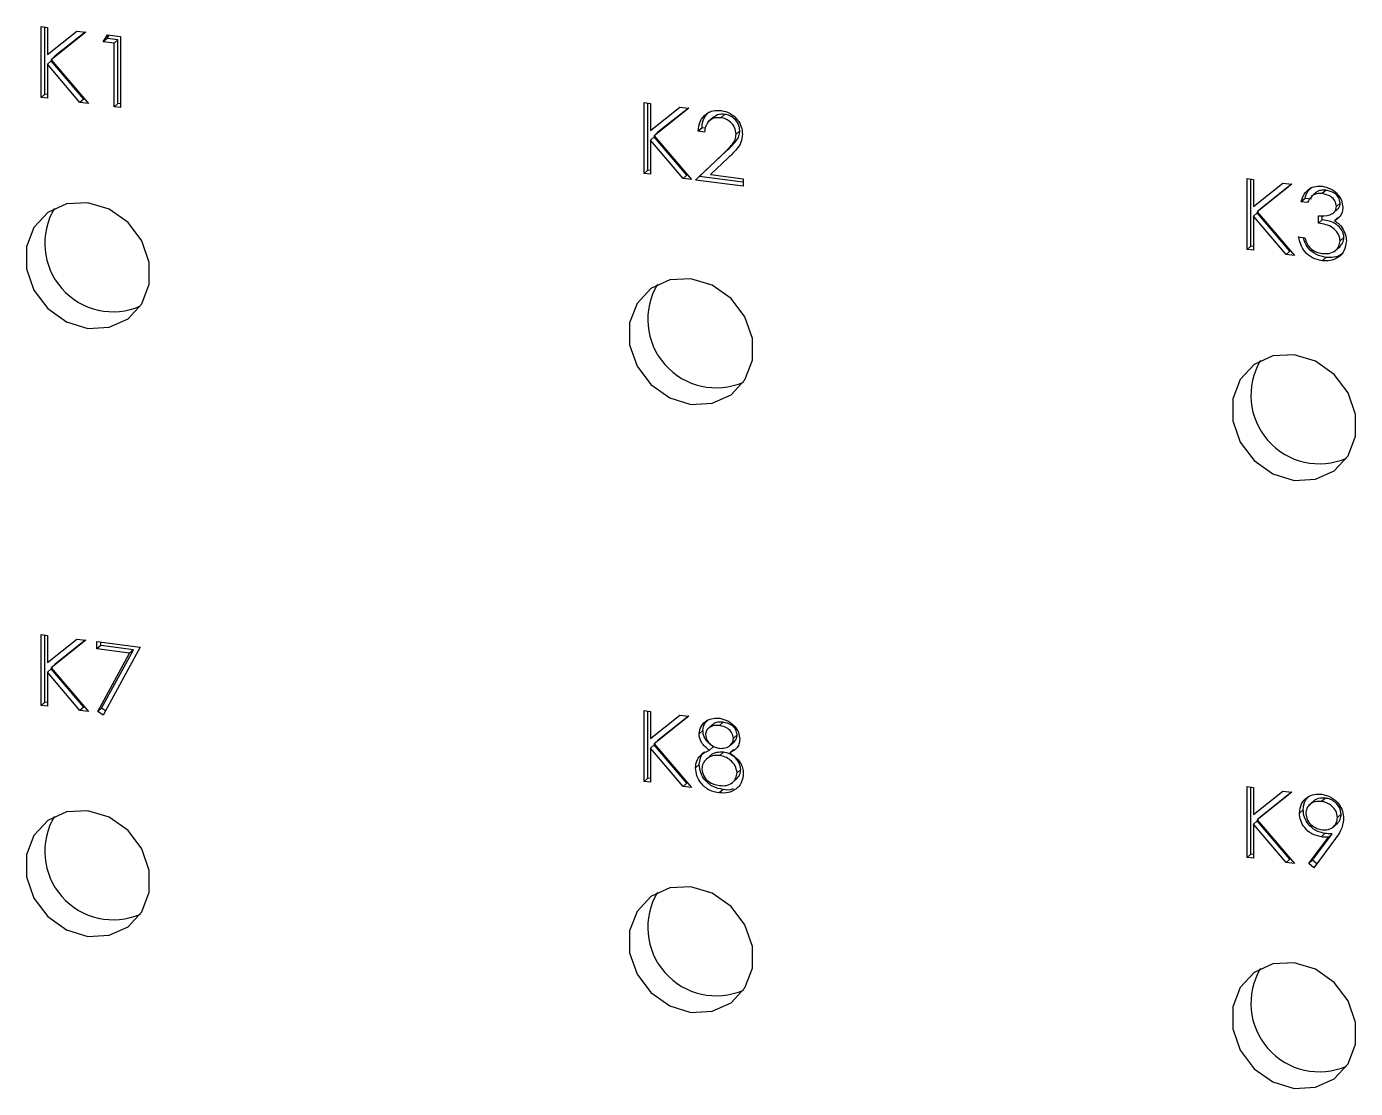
# Model space of a CAD drawing. Header units: millimetres. Extents: x 0 to 589, y 0 to 415.
# Drawn here: x 431.54 to 452.15, y 238.12 to 254.59 of the extents above; entities that cross this region are included whole.
import ezdxf

# ---------------------------------------------------------------- set-up
doc = ezdxf.new("R2010")
doc.units = ezdxf.units.MM

msp = doc.modelspace()

# ---------------------------------------------------------------- linework, layer by layer
at = {"color": 7, "linetype": 'Continuous', "lineweight": 25}
for p, q in [((431.7619, 254.5888), (431.8598, 254.5764)), ((431.7619, 253.4888), (431.7619, 254.5888)), ((431.8208, 253.5408), (431.8208, 254.5813)), ((431.8598, 254.5764), (431.8598, 254.1575)), ((431.8598, 254.1575), (432.3147, 254.5191)), ((432.4544, 254.5015), (431.9182, 254.0755)), ((432.4488, 254.5022), (431.9771, 254.1275)), ((432.3147, 254.5191), (432.4544, 254.5015)), ((432.7272, 254.3543), (432.7913, 254.4591)), ((432.7862, 254.4063), (432.7272, 254.3543)), ((432.8951, 254.3332), (432.7272, 254.3543)), ((432.7862, 254.4063), (432.8165, 254.4559)), ((432.9541, 254.3851), (432.7862, 254.4063)), ((432.7913, 254.4591), (432.9931, 254.4336)), ((432.9541, 254.3851), (432.8951, 254.3332)), ((432.9541, 253.398), (432.9541, 254.3851)), ((432.9931, 254.4336), (432.9931, 253.3337)), ((432.8951, 253.346), (432.8951, 254.3332)), ((431.9187, 254.0592), (431.8598, 254.0073)), ((431.8598, 254.0073), (431.8598, 253.4765)), ((432.3659, 253.4127), (431.8598, 254.0073)), ((431.9771, 254.1275), (431.9182, 254.0755)), ((431.9182, 254.0755), (432.4964, 253.3963)), ((432.4248, 253.4647), (431.9187, 254.0592)), ((431.8208, 253.5408), (431.7619, 253.4888)), ((431.8598, 253.5359), (431.8208, 253.5408)), ((431.8598, 253.4765), (431.7619, 253.4888)), ((432.4248, 253.4647), (432.3659, 253.4127)), ((432.4964, 253.3963), (432.3659, 253.4127)), ((432.4398, 253.4628), (432.4248, 253.4647)), ((432.9541, 253.398), (432.8951, 253.346)), ((432.9931, 253.3337), (432.8951, 253.346)), ((432.9931, 253.3931), (432.9541, 253.398)), ((441.116, 253.4102), (441.2139, 253.3979)), ((441.116, 252.3103), (441.116, 253.4102)), ((441.1749, 252.3623), (441.1749, 253.4028)), ((441.2139, 253.3979), (441.2139, 252.979)), ((441.2139, 252.979), (441.6689, 253.3406)), ((441.8086, 253.323), (441.2723, 252.897)), ((441.803, 253.3237), (441.3312, 252.949)), ((441.6689, 253.3406), (441.8086, 253.323)), ((442.1942, 253.1855), (442.1206, 253.1206)), ((442.3653, 253.2276), (442.3063, 253.1757)), ((441.3312, 252.949), (441.2723, 252.897)), ((442.0144, 253.018), (441.9555, 252.966)), ((442.0534, 252.9537), (441.9555, 252.966)), ((442.0649, 253.0116), (442.0144, 253.018)), ((442.602, 252.9748), (442.5431, 252.9228)), ((441.2729, 252.8807), (441.2139, 252.8288)), ((441.2139, 252.8288), (441.2139, 252.298)), ((441.72, 252.2342), (441.2139, 252.8288)), ((441.2723, 252.897), (441.8505, 252.2178)), ((441.779, 252.2862), (441.2729, 252.8807)), ((441.9135, 252.2098), (442.3367, 252.6117)), ((441.9724, 252.2618), (442.3957, 252.6637)), ((442.4202, 252.5525), (442.1472, 252.2932)), ((442.3957, 252.6637), (442.3367, 252.6117)), ((441.1749, 252.3623), (441.116, 252.3103)), ((441.2139, 252.298), (441.116, 252.3103)), ((441.2139, 252.3574), (441.1749, 252.3623)), ((442.1472, 252.2932), (442.655, 252.2292)), ((441.779, 252.2862), (441.72, 252.2342)), ((441.8505, 252.2178), (441.72, 252.2342)), ((441.7939, 252.2843), (441.779, 252.2862)), ((441.9724, 252.2618), (441.9135, 252.2098)), ((442.655, 252.1164), (441.9135, 252.2098)), ((442.655, 252.1758), (441.9724, 252.2618)), ((442.655, 252.2292), (442.655, 252.1164)), ((450.4701, 252.2317), (450.5681, 252.2194)), ((450.4701, 251.1318), (450.4701, 252.2317)), ((450.5291, 251.1838), (450.5291, 252.2243)), ((450.5681, 252.2194), (450.5681, 251.8005)), ((450.5681, 251.8005), (451.023, 252.1621)), ((451.1627, 252.1445), (450.6264, 251.7185)), ((451.1571, 252.1452), (450.6854, 251.7704)), ((451.023, 252.1621), (451.1627, 252.1445)), ((451.3685, 251.9241), (451.3096, 251.8721)), ((451.4665, 251.9118), (451.3685, 251.9241)), ((451.5405, 252.0165), (451.4668, 251.9515)), ((451.6947, 252.0522), (451.6358, 252.0003)), ((450.627, 251.7022), (450.5681, 251.6503)), ((450.6854, 251.7704), (450.6264, 251.7185)), ((450.6264, 251.7185), (451.2047, 251.0392)), ((451.1331, 251.1077), (450.627, 251.7022)), ((451.4076, 251.8598), (451.3096, 251.8721)), ((451.8048, 251.6972), (451.8785, 251.7621)), ((451.9142, 251.8521), (451.8553, 251.8001)), ((450.5681, 251.6503), (450.5681, 251.1194)), ((451.0742, 251.0557), (450.5681, 251.6503)), ((451.5754, 251.5425), (451.5754, 251.6553)), ((451.6344, 251.5945), (451.5754, 251.5425)), ((451.6344, 251.5945), (451.6344, 251.6605)), ((451.8847, 251.629), (451.8258, 251.5771)), ((451.2676, 251.3275), (451.3656, 251.3151)), ((451.9702, 251.3195), (451.9112, 251.2675)), ((450.5291, 251.1838), (450.4701, 251.1318)), ((450.5681, 251.1194), (450.4701, 251.1318)), ((450.5681, 251.1788), (450.5291, 251.1838)), ((451.1331, 251.1077), (451.0742, 251.0557)), ((451.2047, 251.0392), (451.0742, 251.0557)), ((451.148, 251.1058), (451.1331, 251.1077)), ((451.8379, 251.1161), (451.9115, 251.1811)), ((451.6906, 251.0092), (451.6316, 250.9573)), ((431.7619, 245.1607), (431.8598, 245.1483)), ((431.7619, 244.0607), (431.7619, 245.1607)), ((431.8208, 244.1127), (431.8208, 245.1532)), ((431.8598, 245.1483), (431.8598, 244.7295)), ((431.8598, 244.7295), (432.3147, 245.091)), ((432.3147, 245.091), (432.4544, 245.0734)), ((432.4544, 245.0734), (431.9182, 244.6474)), ((432.4488, 245.0741), (431.9771, 244.6994)), ((432.6293, 245.0514), (433.3009, 244.9668)), ((432.6293, 244.9386), (432.6293, 245.0514)), ((432.6882, 244.9905), (432.6293, 244.9386)), ((433.1352, 244.8748), (432.6293, 244.9386)), ((432.6426, 243.9685), (433.1352, 244.8748)), ((432.6882, 244.9905), (432.6882, 245.044)), ((433.1941, 244.9268), (432.6882, 244.9905)), ((432.7016, 244.0204), (433.1941, 244.9268)), ((433.3009, 244.9668), (432.7272, 243.9109)), ((433.1941, 244.9268), (433.1352, 244.8748)), ((431.9771, 244.6994), (431.9182, 244.6474)), ((431.9187, 244.6312), (431.8598, 244.5792)), ((431.8598, 244.5792), (431.8598, 244.0484)), ((432.3659, 243.9846), (431.8598, 244.5792)), ((431.9182, 244.6474), (432.4964, 243.9682)), ((432.4248, 244.0366), (431.9187, 244.6312)), ((431.8208, 244.1127), (431.7619, 244.0607)), ((431.8598, 244.0484), (431.7619, 244.0607)), ((431.8598, 244.1078), (431.8208, 244.1127)), ((432.4248, 244.0366), (432.3659, 243.9846)), ((432.4964, 243.9682), (432.3659, 243.9846)), ((432.4398, 244.0347), (432.4248, 244.0366)), ((432.7016, 244.0204), (432.6426, 243.9685)), ((432.7272, 243.9109), (432.6426, 243.9685)), ((432.7638, 243.9781), (432.7016, 244.0204)), ((441.116, 243.9822), (441.2139, 243.9698)), ((441.116, 242.8822), (441.116, 243.9822)), ((441.1749, 242.9342), (441.1749, 243.9747)), ((441.2139, 243.9698), (441.2139, 243.5509)), ((441.2139, 243.5509), (441.6689, 243.9125)), ((441.8086, 243.8949), (441.2723, 243.4689)), ((441.803, 243.8956), (441.3312, 243.5209)), ((441.6689, 243.9125), (441.8086, 243.8949)), ((442.0284, 243.6725), (441.9695, 243.6206)), ((442.1787, 243.7648), (442.1051, 243.6999)), ((442.3428, 243.8024), (442.2838, 243.7504)), ((441.2729, 243.4526), (441.2139, 243.4007)), ((441.3312, 243.5209), (441.2723, 243.4689)), ((441.2723, 243.4689), (441.8505, 242.7897)), ((441.779, 242.8581), (441.2729, 243.4526)), ((442.4405, 243.4344), (442.5141, 243.4993)), ((442.5601, 243.6062), (442.5011, 243.5543)), ((441.2139, 243.4007), (441.2139, 242.8699)), ((441.72, 242.8061), (441.2139, 243.4007)), ((442.1456, 243.285), (442.0719, 243.22)), ((442.1878, 243.4193), (442.1288, 243.3674)), ((442.3491, 243.3362), (442.2902, 243.2842)), ((442.503, 243.3796), (442.4441, 243.3277)), ((441.9724, 243.145), (441.9135, 243.0931)), ((442.616, 243.071), (442.5571, 243.019)), ((441.1749, 242.9342), (441.116, 242.8822)), ((441.2139, 242.8699), (441.116, 242.8822)), ((441.2139, 242.9293), (441.1749, 242.9342)), ((441.779, 242.8581), (441.72, 242.8061)), ((441.7939, 242.8562), (441.779, 242.8581)), ((442.4821, 242.8637), (442.5558, 242.9287)), ((441.8505, 242.7897), (441.72, 242.8061)), ((442.3417, 242.759), (442.2827, 242.707)), ((450.4701, 242.8036), (450.5681, 242.7913)), ((450.4701, 241.7037), (450.4701, 242.8036)), ((450.5291, 241.7557), (450.5291, 242.7962)), ((450.5681, 242.7913), (450.5681, 242.3724)), ((450.5681, 242.3724), (451.023, 242.734)), ((451.1627, 242.7164), (450.6264, 242.2904)), ((451.1571, 242.7171), (450.6854, 242.3424)), ((451.023, 242.734), (451.1627, 242.7164)), ((451.6829, 242.6256), (451.624, 242.5737)), ((451.3406, 242.4447), (451.2816, 242.3927)), ((451.5052, 242.5799), (451.4315, 242.5149)), ((450.627, 242.2741), (450.5681, 242.2222)), ((450.5681, 242.2222), (450.5681, 241.6914)), ((451.0742, 241.6276), (450.5681, 242.2222)), ((450.6854, 242.3424), (450.6264, 242.2904)), ((450.6264, 242.2904), (451.2047, 241.6112)), ((451.1331, 241.6796), (450.627, 242.2741)), ((451.7987, 242.1722), (451.8723, 242.2372)), ((451.9282, 242.3761), (451.8693, 242.3242)), ((451.4272, 241.6098), (451.7307, 242.0186)), ((451.4862, 241.6617), (451.7896, 242.0706)), ((451.8415, 241.998), (451.5055, 241.5451)), ((451.6748, 242.0767), (451.6159, 242.0247)), ((451.7896, 242.0706), (451.7307, 242.0186)), ((450.5291, 241.7557), (450.4701, 241.7037)), ((450.5681, 241.6914), (450.4701, 241.7037)), ((450.5681, 241.7508), (450.5291, 241.7557)), ((451.1331, 241.6796), (451.0742, 241.6276)), ((451.2047, 241.6112), (451.0742, 241.6276)), ((451.148, 241.6777), (451.1331, 241.6796)), ((451.4862, 241.6617), (451.4272, 241.6098)), ((451.5055, 241.5451), (451.4272, 241.6098)), ((451.5518, 241.6075), (451.4862, 241.6617))]:
    msp.add_line(p, q, dxfattribs=at)
at = {"color": 7, "linetype": 'Continuous', "lineweight": 25, "flags": 128}
for points in [[(432.4894, 249.9088), (432.82, 249.9259), (433.1107, 250.0584), (433.3265, 250.2904), (433.4413, 250.5939), (433.4413, 250.9322), (433.3265, 251.2646), (433.1107, 251.551), (432.82, 251.7568), (432.4894, 251.8572), (432.1588, 251.8401), (431.8681, 251.7076), (431.6523, 251.4756), (431.5375, 251.1721), (431.5375, 250.8337), (431.6523, 250.5013), (431.8681, 250.215), (432.1588, 250.0092), (432.4894, 249.9088)], [(441.8435, 248.7302), (442.1741, 248.7473), (442.4649, 248.8799), (442.6806, 249.1119), (442.7955, 249.4154), (442.7955, 249.7537), (442.6806, 250.0861), (442.4649, 250.3725), (442.1741, 250.5783), (441.8435, 250.6787), (441.5129, 250.6616), (441.2222, 250.5291), (441.0064, 250.2971), (440.8916, 249.9936), (440.8916, 249.6552), (441.0064, 249.3228), (441.2222, 249.0365), (441.5129, 248.8306), (441.8435, 248.7302)], [(451.1977, 247.5517), (451.5283, 247.5688), (451.819, 247.7014), (452.0348, 247.9334), (452.1496, 248.2369), (452.1496, 248.5752), (452.0348, 248.9076), (451.819, 249.194), (451.5283, 249.3998), (451.1977, 249.5002), (450.8671, 249.4831), (450.5764, 249.3506), (450.3606, 249.1186), (450.2458, 248.8151), (450.2458, 248.4767), (450.3606, 248.1443), (450.5764, 247.8579), (450.8671, 247.6521), (451.1977, 247.5517)], [(432.4894, 240.4807), (432.82, 240.4978), (433.1107, 240.6303), (433.3265, 240.8623), (433.4413, 241.1658), (433.4413, 241.5041), (433.3265, 241.8366), (433.1107, 242.1229), (432.82, 242.3287), (432.4894, 242.4291), (432.1588, 242.412), (431.8681, 242.2795), (431.6523, 242.0475), (431.5375, 241.744), (431.5375, 241.4057), (431.6523, 241.0732), (431.8681, 240.7869), (432.1588, 240.5811), (432.4894, 240.4807)], [(441.8435, 239.3022), (442.1741, 239.3193), (442.4649, 239.4518), (442.6806, 239.6838), (442.7955, 239.9873), (442.7955, 240.3256), (442.6806, 240.658), (442.4649, 240.9444), (442.1741, 241.1502), (441.8435, 241.2506), (441.5129, 241.2335), (441.2222, 241.101), (441.0064, 240.869), (440.8916, 240.5655), (440.8916, 240.2271), (441.0064, 239.8947), (441.2222, 239.6084), (441.5129, 239.4026), (441.8435, 239.3022)], [(451.1977, 238.1236), (451.5283, 238.1407), (451.819, 238.2733), (452.0348, 238.5053), (452.1496, 238.8088), (452.1496, 239.1471), (452.0348, 239.4795), (451.819, 239.7659), (451.5283, 239.9717), (451.1977, 240.0721), (450.8671, 240.055), (450.5764, 239.9225), (450.3606, 239.6905), (450.2458, 239.387), (450.2458, 239.0486), (450.3606, 238.7162), (450.5764, 238.4298), (450.8671, 238.224), (451.1977, 238.1236)]]:
    msp.add_lwpolyline(points, dxfattribs=at)
at = {"color": 7, "linetype": 'Continuous', "lineweight": 25}
for centre in [(432.8792, 251.2267), (442.2333, 250.0482), (451.5875, 248.8697), (432.8792, 241.7987), (442.2333, 240.6201), (451.5875, 239.4416)]:
    msp.add_arc(centre, 1.0596, 149.17442, 293.64483, dxfattribs=at)
for points, knots in [([(441.9555, 252.966), (441.9618, 253.0187), (441.9745, 253.1239), (442.0676, 253.2344), (442.1861, 253.2928), (442.2696, 253.2895), (442.3114, 253.2878)], [0, 0, 0, 0, 0.28002908, 0.55951459, 0.77966753, 1, 1, 1, 1]), ([(442.0144, 253.018), (442.0197, 253.0717), (442.0295, 253.1705), (442.0956, 253.2367), (442.1258, 253.2669)], [0, 0, 0, 0, 0.54375162, 1, 1, 1, 1]), ([(442.3063, 253.1757), (442.2691, 253.1765), (442.1946, 253.1782), (442.1104, 253.1203), (442.065, 253.0399), (442.0573, 252.9824), (442.0534, 252.9537)], [0, 0, 0, 0, 0.2796987, 0.5588466, 0.7791762, 1, 1, 1, 1]), ([(442.3653, 253.2276), (442.3272, 253.2295), (442.2597, 253.2328), (442.2109, 253.1926), (442.1897, 253.175)], [0, 0, 0, 0, 0.564365, 1, 1, 1, 1]), ([(442.5431, 252.9228), (442.5385, 252.9574), (442.5293, 253.0267), (442.4627, 253.1071), (442.386, 253.1595), (442.3329, 253.1703), (442.3063, 253.1757)], [0, 0, 0, 0, 0.2791258, 0.5589784, 0.77935, 1, 1, 1, 1]), ([(442.3114, 253.2878), (442.36, 253.2771), (442.4573, 253.2557), (442.5653, 253.1526), (442.6307, 253.0356), (442.6376, 252.9581), (442.641, 252.9193)], [0, 0, 0, 0, 0.2798903, 0.5592237, 0.7795824, 1, 1, 1, 1]), ([(442.602, 252.9748), (442.5974, 253.0094), (442.5883, 253.0787), (442.5216, 253.159), (442.4449, 253.2115), (442.3918, 253.2222), (442.3653, 253.2276)], [0, 0, 0, 0, 0.27912577, 0.55897835, 0.77935005, 1, 1, 1, 1]), ([(442.3367, 252.6117), (442.3891, 252.6595), (442.462, 252.7259), (442.5343, 252.8341), (442.5402, 252.8933), (442.5431, 252.9228)], [0, 0, 0, 0, 0.5607172, 0.7805321, 1, 1, 1, 1]), ([(442.3957, 252.6637), (442.448, 252.7114), (442.5209, 252.7779), (442.5932, 252.8861), (442.5991, 252.9453), (442.602, 252.9748)], [0, 0, 0, 0, 0.5607172, 0.7805321, 1, 1, 1, 1]), ([(442.641, 252.9193), (442.6366, 252.8763), (442.6277, 252.79), (442.5405, 252.6691), (442.4659, 252.5968), (442.4202, 252.5525)], [0, 0, 0, 0, 0.2792879, 0.5591538, 1, 1, 1, 1]), ([(451.3096, 251.8721), (451.3222, 251.9129), (451.3473, 251.9942), (451.4307, 252.0772), (451.5316, 252.1181), (451.6002, 252.1149), (451.6345, 252.1132)], [0, 0, 0, 0, 0.2802877, 0.5596797, 0.7797465, 1, 1, 1, 1]), ([(451.3685, 251.9241), (451.38, 251.966), (451.3987, 252.0348), (451.4503, 252.0793), (451.4704, 252.0967)], [0, 0, 0, 0, 0.6094087, 1, 1, 1, 1]), ([(451.6345, 252.1132), (451.6787, 252.1029), (451.767, 252.0822), (451.8727, 251.9982), (451.9398, 251.8938), (451.9487, 251.8228), (451.9532, 251.7873)], [0, 0, 0, 0, 0.280085, 0.5598683, 0.7800992, 1, 1, 1, 1]), ([(451.6358, 252.0003), (451.6074, 252.0016), (451.5507, 252.0042), (451.4605, 251.9605), (451.4276, 251.898), (451.4076, 251.8598)], [0, 0, 0, 0, 0.280636, 0.5603644, 1, 1, 1, 1]), ([(451.6947, 252.0522), (451.667, 252.0529), (451.6115, 252.0543), (451.5522, 252.0351), (451.5359, 252.0109), (451.5346, 252.0089)], [0, 0, 0, 0, 0.4792993, 0.9570487, 1, 1, 1, 1]), ([(451.8553, 251.8001), (451.8497, 251.8296), (451.8386, 251.8888), (451.7551, 251.9706), (451.681, 251.989), (451.6358, 252.0003)], [0, 0, 0, 0, 0.278859, 0.5600742, 1, 1, 1, 1]), ([(451.9142, 251.8521), (451.9087, 251.8815), (451.8976, 251.9408), (451.814, 252.0225), (451.7399, 252.041), (451.6947, 252.0522)], [0, 0, 0, 0, 0.278859, 0.5600742, 1, 1, 1, 1]), ([(451.5754, 251.6553), (451.6371, 251.6533), (451.7296, 251.6503), (451.8199, 251.7034), (451.8509, 251.7543), (451.8538, 251.7848), (451.8553, 251.8001)], [0, 0, 0, 0, 0.4994185, 0.749016, 0.8745437, 1, 1, 1, 1]), ([(451.9532, 251.7873), (451.9514, 251.7621), (451.9479, 251.7118), (451.9086, 251.6323), (451.8571, 251.598), (451.8258, 251.5771)], [0, 0, 0, 0, 0.2805082, 0.5607923, 1, 1, 1, 1]), ([(451.8686, 251.7592), (451.8743, 251.7624), (451.8927, 251.7727), (451.9092, 251.807), (451.9125, 251.837), (451.9142, 251.8521)], [0, 0, 0, 0, 0.182175, 0.5912039, 1, 1, 1, 1]), ([(451.9112, 251.2675), (451.9097, 251.2869), (451.9065, 251.3257), (451.8725, 251.3993), (451.7709, 251.5069), (451.6537, 251.5282), (451.5754, 251.5425)], [0, 0, 0, 0, 0.12558702, 0.25119068, 0.50060497, 1, 1, 1, 1]), ([(451.9702, 251.3195), (451.9686, 251.3389), (451.9654, 251.3776), (451.9314, 251.4513), (451.8299, 251.5588), (451.7126, 251.5802), (451.6344, 251.5945)], [0, 0, 0, 0, 0.125587, 0.2511907, 0.500605, 1, 1, 1, 1]), ([(451.8258, 251.5771), (451.8512, 251.5605), (451.8966, 251.5309), (451.9295, 251.4874), (451.944, 251.4683)], [0, 0, 0, 0, 0.5597945, 1, 1, 1, 1]), ([(451.944, 251.4683), (451.965, 251.432), (452.0024, 251.3671), (452.0071, 251.296), (452.0092, 251.2647)], [0, 0, 0, 0, 0.5594191, 1, 1, 1, 1]), ([(451.6316, 250.9573), (451.5816, 250.968), (451.4815, 250.9894), (451.3634, 251.0887), (451.2948, 251.2085), (451.2767, 251.2878), (451.2676, 251.3275)], [0, 0, 0, 0, 0.2798859, 0.5589785, 0.7792629, 1, 1, 1, 1]), ([(451.6906, 251.0092), (451.6404, 251.0199), (451.5403, 251.0413), (451.4231, 251.1409), (451.3626, 251.2415), (451.3481, 251.3005), (451.3433, 251.32)], [0, 0, 0, 0, 0.3150274, 0.629162, 0.8771045, 1, 1, 1, 1]), ([(451.3656, 251.3151), (451.3756, 251.2819), (451.3934, 251.2226), (451.4335, 251.1738), (451.4511, 251.1523)], [0, 0, 0, 0, 0.5606944, 1, 1, 1, 1]), ([(452.0092, 251.2647), (452.0013, 251.2117), (451.9857, 251.1056), (451.8832, 250.9999), (451.7584, 250.9512), (451.6739, 250.9552), (451.6316, 250.9573)], [0, 0, 0, 0, 0.279304, 0.55883826, 0.77927695, 1, 1, 1, 1]), ([(451.6334, 251.0698), (451.6712, 251.0676), (451.7468, 251.0632), (451.8382, 251.1088), (451.9003, 251.1793), (451.9076, 251.2381), (451.9112, 251.2675)], [0, 0, 0, 0, 0.2805991, 0.5601509, 0.7803026, 1, 1, 1, 1]), ([(451.9033, 251.1754), (451.9219, 251.1939), (451.9605, 251.2324), (451.9669, 251.2897), (451.9702, 251.3195)], [0, 0, 0, 0, 0.4806086, 1, 1, 1, 1]), ([(451.4511, 251.1523), (451.4824, 251.1286), (451.5385, 251.0861), (451.6043, 251.0748), (451.6334, 251.0698)], [0, 0, 0, 0, 0.558748, 1, 1, 1, 1]), ([(451.9586, 251.0877), (451.9489, 251.0759), (451.9138, 251.0334), (451.8155, 251.0049), (451.7322, 251.0078), (451.6906, 251.0092)], [0, 0, 0, 0, 0.1596714, 0.5795649, 1, 1, 1, 1]), ([(441.9695, 243.6206), (441.9772, 243.6636), (441.9927, 243.7499), (442.0828, 243.8299), (442.1855, 243.8672), (442.2547, 243.8641), (442.2893, 243.8625)], [0, 0, 0, 0, 0.27880576, 0.55845725, 0.77915951, 1, 1, 1, 1]), ([(442.0284, 243.6725), (442.0346, 243.7171), (442.0444, 243.7875), (442.0962, 243.8288), (442.1153, 243.844)], [0, 0, 0, 0, 0.63262893, 1, 1, 1, 1]), ([(442.2893, 243.8625), (442.3328, 243.8522), (442.4198, 243.8317), (442.5218, 243.7462), (442.5865, 243.643), (442.5949, 243.5731), (442.5991, 243.5382)], [0, 0, 0, 0, 0.2799289, 0.5596229, 0.7799456, 1, 1, 1, 1]), ([(442.1878, 243.4193), (442.1409, 243.4566), (442.0755, 243.5086), (442.0339, 243.6063), (442.0302, 243.6505), (442.0284, 243.6725)], [0, 0, 0, 0, 0.5577522, 0.7789324, 1, 1, 1, 1]), ([(442.2838, 243.7504), (442.2552, 243.7521), (442.1979, 243.7554), (442.1276, 243.7237), (442.0766, 243.6736), (442.0705, 243.629), (442.0674, 243.6067)], [0, 0, 0, 0, 0.2806507, 0.5605655, 0.7806204, 1, 1, 1, 1]), ([(442.3428, 243.8024), (442.3145, 243.8037), (442.2581, 243.8062), (442.1977, 243.7853), (442.1767, 243.7607), (442.1732, 243.7566)], [0, 0, 0, 0, 0.4544615, 0.9077315, 1, 1, 1, 1]), ([(442.5011, 243.5543), (442.4953, 243.5832), (442.4836, 243.6414), (442.4032, 243.7246), (442.3291, 243.7406), (442.2838, 243.7504)], [0, 0, 0, 0, 0.27897114, 0.55991878, 1, 1, 1, 1]), ([(442.5601, 243.6062), (442.5542, 243.6352), (442.5425, 243.6934), (442.4621, 243.7766), (442.388, 243.7926), (442.3428, 243.8024)], [0, 0, 0, 0, 0.27897114, 0.55991878, 1, 1, 1, 1]), ([(442.1288, 243.3674), (442.082, 243.4046), (442.0165, 243.4566), (441.975, 243.5544), (441.9713, 243.5985), (441.9695, 243.6206)], [0, 0, 0, 0, 0.5577522, 0.7789324, 1, 1, 1, 1]), ([(442.0674, 243.6067), (442.0735, 243.5768), (442.0858, 243.5167), (442.1506, 243.4531), (442.2186, 243.4112), (442.2647, 243.402), (442.2878, 243.3974)], [0, 0, 0, 0, 0.2777214, 0.5582236, 0.7790716, 1, 1, 1, 1]), ([(442.2878, 243.3974), (442.3167, 243.3968), (442.3746, 243.3957), (442.4446, 243.4315), (442.4905, 243.4872), (442.4976, 243.5319), (442.5011, 243.5543)], [0, 0, 0, 0, 0.280237, 0.5601454, 0.7804348, 1, 1, 1, 1]), ([(442.5991, 243.5382), (442.5966, 243.511), (442.5917, 243.4568), (442.54, 243.3767), (442.4804, 243.3462), (442.4441, 243.3277)], [0, 0, 0, 0, 0.2801589, 0.560243, 1, 1, 1, 1]), ([(442.5064, 243.4932), (442.5208, 243.5083), (442.5503, 243.5393), (442.5568, 243.5836), (442.5601, 243.6062)], [0, 0, 0, 0, 0.4906792, 1, 1, 1, 1]), ([(441.9135, 243.0931), (441.9171, 243.1294), (441.9243, 243.2019), (441.9975, 243.3068), (442.079, 243.3444), (442.1288, 243.3674)], [0, 0, 0, 0, 0.2799866, 0.5599013, 1, 1, 1, 1]), ([(441.9724, 243.145), (441.9765, 243.1806), (441.9848, 243.2518), (442.0226, 243.3214), (442.0559, 243.3404), (442.0594, 243.3424)], [0, 0, 0, 0, 0.4723594, 0.9445975, 1, 1, 1, 1]), ([(442.2902, 243.2842), (442.2518, 243.2858), (442.1752, 243.2889), (442.0848, 243.2387), (442.0225, 243.1669), (442.0151, 243.1072), (442.0114, 243.0774)], [0, 0, 0, 0, 0.2802829, 0.5601377, 0.7802983, 1, 1, 1, 1]), ([(442.3491, 243.3362), (442.3115, 243.3372), (442.2364, 243.339), (442.1625, 243.3085), (442.1397, 243.2791), (442.1388, 243.2779)], [0, 0, 0, 0, 0.4907386, 0.9807277, 1, 1, 1, 1]), ([(442.5571, 243.019), (442.5507, 243.0564), (442.5378, 243.1313), (442.4604, 243.2136), (442.3763, 243.2673), (442.3189, 243.2786), (442.2902, 243.2842)], [0, 0, 0, 0, 0.2783033, 0.5585094, 0.7791463, 1, 1, 1, 1]), ([(442.616, 243.071), (442.6096, 243.1083), (442.5968, 243.1832), (442.5193, 243.2655), (442.4352, 243.3192), (442.3778, 243.3306), (442.3491, 243.3362)], [0, 0, 0, 0, 0.2783033, 0.5585094, 0.7791463, 1, 1, 1, 1]), ([(442.4441, 243.3277), (442.5059, 243.2821), (442.5922, 243.2185), (442.6487, 243.0937), (442.6529, 243.037), (442.655, 243.0087)], [0, 0, 0, 0, 0.5582714, 0.7790888, 1, 1, 1, 1]), ([(442.2827, 242.707), (442.2299, 242.717), (442.1246, 242.7369), (442.0017, 242.8416), (441.9276, 242.9671), (441.9182, 243.0511), (441.9135, 243.0931)], [0, 0, 0, 0, 0.2805448, 0.5592692, 0.7798157, 1, 1, 1, 1]), ([(442.3417, 242.759), (442.2888, 242.769), (442.1836, 242.7889), (442.0606, 242.8936), (441.9865, 243.0191), (441.9771, 243.1031), (441.9724, 243.145)], [0, 0, 0, 0, 0.2805448, 0.5592692, 0.7798157, 1, 1, 1, 1]), ([(442.0114, 243.0774), (442.0176, 243.04), (442.0299, 242.9649), (442.1308, 242.8554), (442.2258, 242.8332), (442.2838, 242.8197)], [0, 0, 0, 0, 0.2798334, 0.5601982, 1, 1, 1, 1]), ([(442.2838, 242.8197), (442.3214, 242.8175), (442.3964, 242.8133), (442.487, 242.8596), (442.5465, 242.9314), (442.5536, 242.9899), (442.5571, 243.019)], [0, 0, 0, 0, 0.28060166, 0.55996183, 0.78017966, 1, 1, 1, 1]), ([(442.5482, 242.9223), (442.5675, 242.9424), (442.6063, 242.9828), (442.6128, 243.0415), (442.616, 243.071)], [0, 0, 0, 0, 0.4970924, 1, 1, 1, 1]), ([(442.655, 243.0087), (442.6506, 242.9624), (442.6428, 242.8797), (442.5939, 242.8183), (442.5724, 242.7913)], [0, 0, 0, 0, 0.559346, 1, 1, 1, 1]), ([(442.5724, 242.7913), (442.5253, 242.7569), (442.441, 242.6953), (442.3312, 242.7034), (442.2827, 242.707)], [0, 0, 0, 0, 0.5577579, 1, 1, 1, 1]), ([(442.4967, 242.7697), (442.492, 242.767), (442.4482, 242.7416), (442.3918, 242.7508), (442.3417, 242.759)], [0, 0, 0, 0, 0.1091634, 1, 1, 1, 1]), ([(451.2816, 242.3927), (451.2876, 242.4428), (451.2995, 242.5428), (451.3959, 242.6411), (451.5106, 242.6897), (451.5896, 242.6871), (451.629, 242.6858)], [0, 0, 0, 0, 0.27953837, 0.55885101, 0.77945231, 1, 1, 1, 1]), ([(451.3406, 242.4447), (451.3451, 242.4961), (451.3529, 242.5833), (451.4139, 242.6376), (451.439, 242.66)], [0, 0, 0, 0, 0.5890378, 1, 1, 1, 1]), ([(451.6829, 242.6256), (451.6496, 242.626), (451.583, 242.6268), (451.5178, 242.5997), (451.4984, 242.5736), (451.4981, 242.5732)], [0, 0, 0, 0, 0.4958416, 0.9913757, 1, 1, 1, 1]), ([(451.629, 242.6858), (451.6786, 242.6737), (451.7778, 242.6495), (451.8903, 242.5455), (451.9554, 242.4244), (451.9633, 242.3449), (451.9672, 242.3052)], [0, 0, 0, 0, 0.2797299, 0.5591633, 0.7796116, 1, 1, 1, 1]), ([(451.9282, 242.3761), (451.9231, 242.4111), (451.913, 242.4812), (451.8419, 242.5596), (451.7633, 242.6098), (451.7097, 242.6203), (451.6829, 242.6256)], [0, 0, 0, 0, 0.2787219, 0.5585693, 0.7791712, 1, 1, 1, 1]), ([(451.6748, 242.0767), (451.6262, 242.0881), (451.529, 242.1109), (451.419, 242.2114), (451.3507, 242.3279), (451.3439, 242.4057), (451.3406, 242.4447)], [0, 0, 0, 0, 0.2798143, 0.5594885, 0.7796351, 1, 1, 1, 1]), ([(451.624, 242.5737), (451.5899, 242.5746), (451.5219, 242.5766), (451.4419, 242.5312), (451.3883, 242.4657), (451.3825, 242.4125), (451.3796, 242.3859)], [0, 0, 0, 0, 0.28009213, 0.56001055, 0.78013051, 1, 1, 1, 1]), ([(451.8693, 242.3242), (451.8642, 242.3591), (451.854, 242.4292), (451.783, 242.5076), (451.7044, 242.5578), (451.6508, 242.5684), (451.624, 242.5737)], [0, 0, 0, 0, 0.2787219, 0.5585693, 0.7791712, 1, 1, 1, 1]), ([(451.6159, 242.0247), (451.5673, 242.0361), (451.4701, 242.0589), (451.3601, 242.1594), (451.2917, 242.2759), (451.285, 242.3538), (451.2816, 242.3927)], [0, 0, 0, 0, 0.2798143, 0.5594885, 0.7796351, 1, 1, 1, 1]), ([(451.3796, 242.3859), (451.3851, 242.3502), (451.3962, 242.2786), (451.471, 242.2003), (451.552, 242.1512), (451.6067, 242.1406), (451.634, 242.1352)], [0, 0, 0, 0, 0.2784725, 0.5584236, 0.7790976, 1, 1, 1, 1]), ([(451.634, 242.1352), (451.6677, 242.1337), (451.7349, 242.1307), (451.8135, 242.1774), (451.8617, 242.2454), (451.8667, 242.2979), (451.8693, 242.3242)], [0, 0, 0, 0, 0.2803193, 0.5595299, 0.7797528, 1, 1, 1, 1]), ([(451.9672, 242.3052), (451.9562, 242.2414), (451.9365, 242.127), (451.8706, 242.0376), (451.8415, 241.998)], [0, 0, 0, 0, 0.5581895, 1, 1, 1, 1]), ([(451.8636, 242.2329), (451.8668, 242.2346), (451.8919, 242.2481), (451.9195, 242.2992), (451.9253, 242.3505), (451.9282, 242.3761)], [0, 0, 0, 0, 0.0684212, 0.5341849, 1, 1, 1, 1]), ([(451.7307, 242.0186), (451.7093, 242.0187), (451.6712, 242.0189), (451.6328, 242.0229), (451.6159, 242.0247)], [0, 0, 0, 0, 0.55994417, 1, 1, 1, 1]), ([(451.7896, 242.0706), (451.7682, 242.0707), (451.7301, 242.0709), (451.6917, 242.0749), (451.6748, 242.0767)], [0, 0, 0, 0, 0.5599442, 1, 1, 1, 1])]:
    msp.add_open_spline(points, degree=3, knots=knots, dxfattribs=at)

doc.saveas('drawing.dxf')
